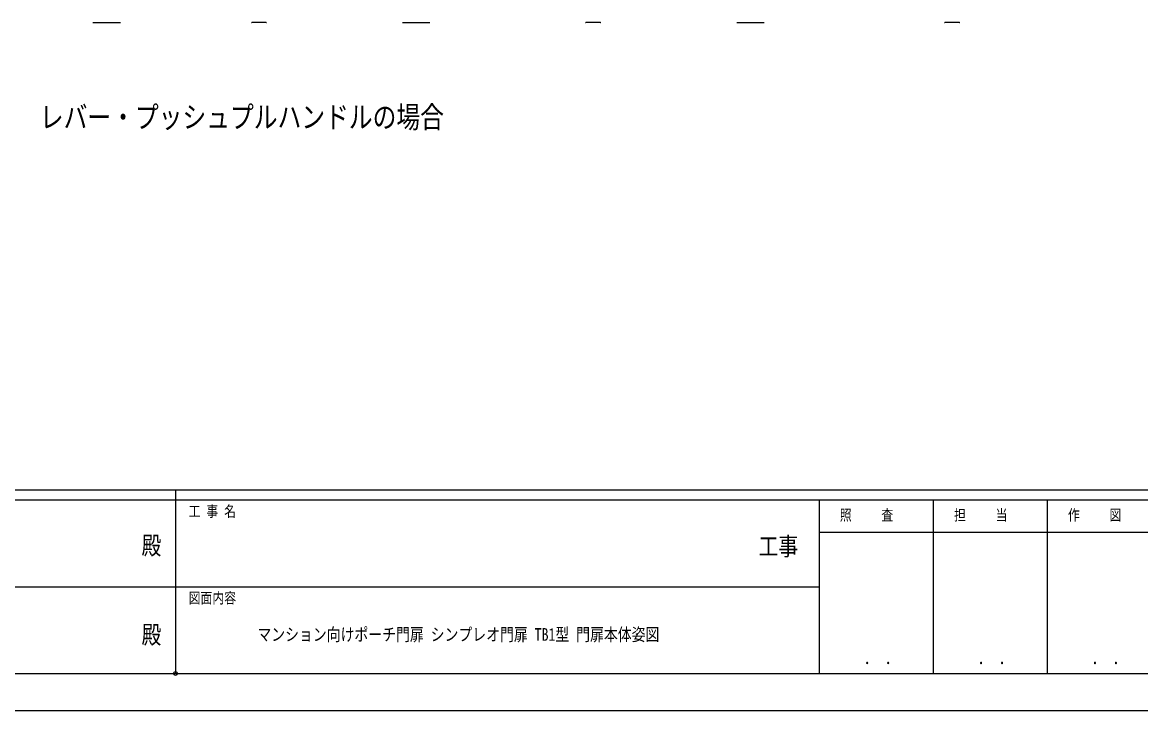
# Model space of a CAD drawing. Units: millimetres, scale not verified. Extents: x -8410 to 8410, y -5940 to 5940.
# Drawn here: x -629 to 3888, y -5940 to -3160 of the extents above; entities that cross this region are included whole.
import ezdxf
from ezdxf.enums import TextEntityAlignment as Align

# ---------------------------------------------------------------- set-up
doc = ezdxf.new("R2010")
doc.units = ezdxf.units.MM
doc.header["$LTSCALE"] = 30
doc.header["$PDMODE"] = 32
doc.header["$PDSIZE"] = 15
for name, color, linetype in [('0-1_USER1', 3, 'Continuous'), ('0-3_YKK_A1', 4, 'Continuous'), ('0-5_YKK_ZWAK', 7, 'Continuous')]:
    doc.layers.add(name, color=color, linetype=linetype)
doc.styles.add('ＭＳ ゴシック', font='')
doc.styles.get('ＭＳ ゴシック').set_extended_font_data('MS Gothic')

msp = doc.modelspace()

# ---------------------------------------------------------------- linework, layer by layer
at = {"layer": '0-3_YKK_A1'}
for p, q in [((-342.57, -3160.99), (-233.83, -3160.99)), ((356.17, -3160.99), (297.43, -3160.99)), ((907.43, -3160.99), (1016.17, -3160.99)), ((1706.17, -3160.99), (1647.43, -3160.99)), ((2257.43, -3160.99), (2366.17, -3160.99)), ((3156.17, -3160.99), (3097.43, -3160.99))]:
    msp.add_line(p, q, dxfattribs=at)
for centre, start, end in [((-342.57, -3159.99), 183, 270), ((-233.83, -3159.99), 270, 357), ((297.43, -3159.99), 183, 270), ((356.17, -3159.99), 270, 357), ((907.43, -3159.99), 183, 270), ((1016.17, -3159.99), 270, 357), ((1647.43, -3159.99), 183, 270), ((1706.17, -3159.99), 270, 357), ((2257.43, -3159.99), 183, 270), ((2366.17, -3159.99), 270, 357), ((3097.43, -3159.99), 183, 270), ((3156.17, -3159.99), 270, 357)]:
    msp.add_arc(centre, 1, start, end, dxfattribs=at)
at = {"layer": '0-5_YKK_ZWAK'}
for p, q in [((7790.04, -5050), (-7809.96, -5050)), ((-9.96, -5050), (-9.96, -5790)), ((-9.96, -5090), (-2609.96, -5090)), ((2590.04, -5090), (-9.96, -5090)), ((3050.04, -5090), (3050.04, -5790)), ((3510.04, -5090), (3510.04, -5790)), ((3970.04, -5220), (2590.04, -5220)), ((-2594.96, -5440), (-9.96, -5440)), ((-9.96, -5440), (2590.04, -5440)), ((-2609.96, -5790), (-9.96, -5790)), ((-9.96, -5790), (2590.04, -5790)), ((2590.04, -5790), (3970.04, -5790))]:
    msp.add_line(p, q, dxfattribs=at)
msp.add_lwpolyline([(-8410, -5940), (8410, -5940), (8410, 5940), (-8410, 5940)], close=True, dxfattribs=at)
msp.add_lwpolyline([(3970.04, -5090), (2590.04, -5090), (2590.04, -5790)], dxfattribs=at)
msp.add_point((-9.96, -5790), dxfattribs=at)

# ---------------------------------------------------------------- texts
at = {"layer": '0-1_USER1', "style": 'ＭＳ ゴシック', "width": 0.8}
for s, height, p in [('レバー・プッシュプルハンドルの場合', 87.98, (-558.14, -3612.96)), ('マンション向けポーチ門扉 シンプレオ門扉 TB1型 門扉本体姿図', 51.32, (320.62, -5673.44))]:
    msp.add_text(s, height=height, dxfattribs=at).set_placement(p, align=Align.BOTTOM_LEFT)
at = {"layer": '0-5_YKK_ZWAK', "style": 'ＭＳ ゴシック', "width": 0.8}
for s, height, p in [('工 事 名', 43.99, (42.54, -5170)), ('照     査', 43.99, (2672.84, -5185)), ('担     当', 43.99, (3134.44, -5185)), ('作     図', 43.99, (3594.44, -5185)), ('殿', 73.31, (-147.33, -5331.67)), ('工事', 73.31, (2344.67, -5334.93)), ('図面内容', 43.99, (42.54, -5520)), ('殿', 73.31, (-147.33, -5691.67)), ('． ．', 51.83, (2770, -5768.7)), ('． ．', 51.83, (3230, -5768.7)), ('． ．', 51.83, (3690, -5768.7))]:
    msp.add_text(s, height=height, dxfattribs=at).set_placement(p, align=Align.BOTTOM_LEFT)

doc.saveas('drawing.dxf')
